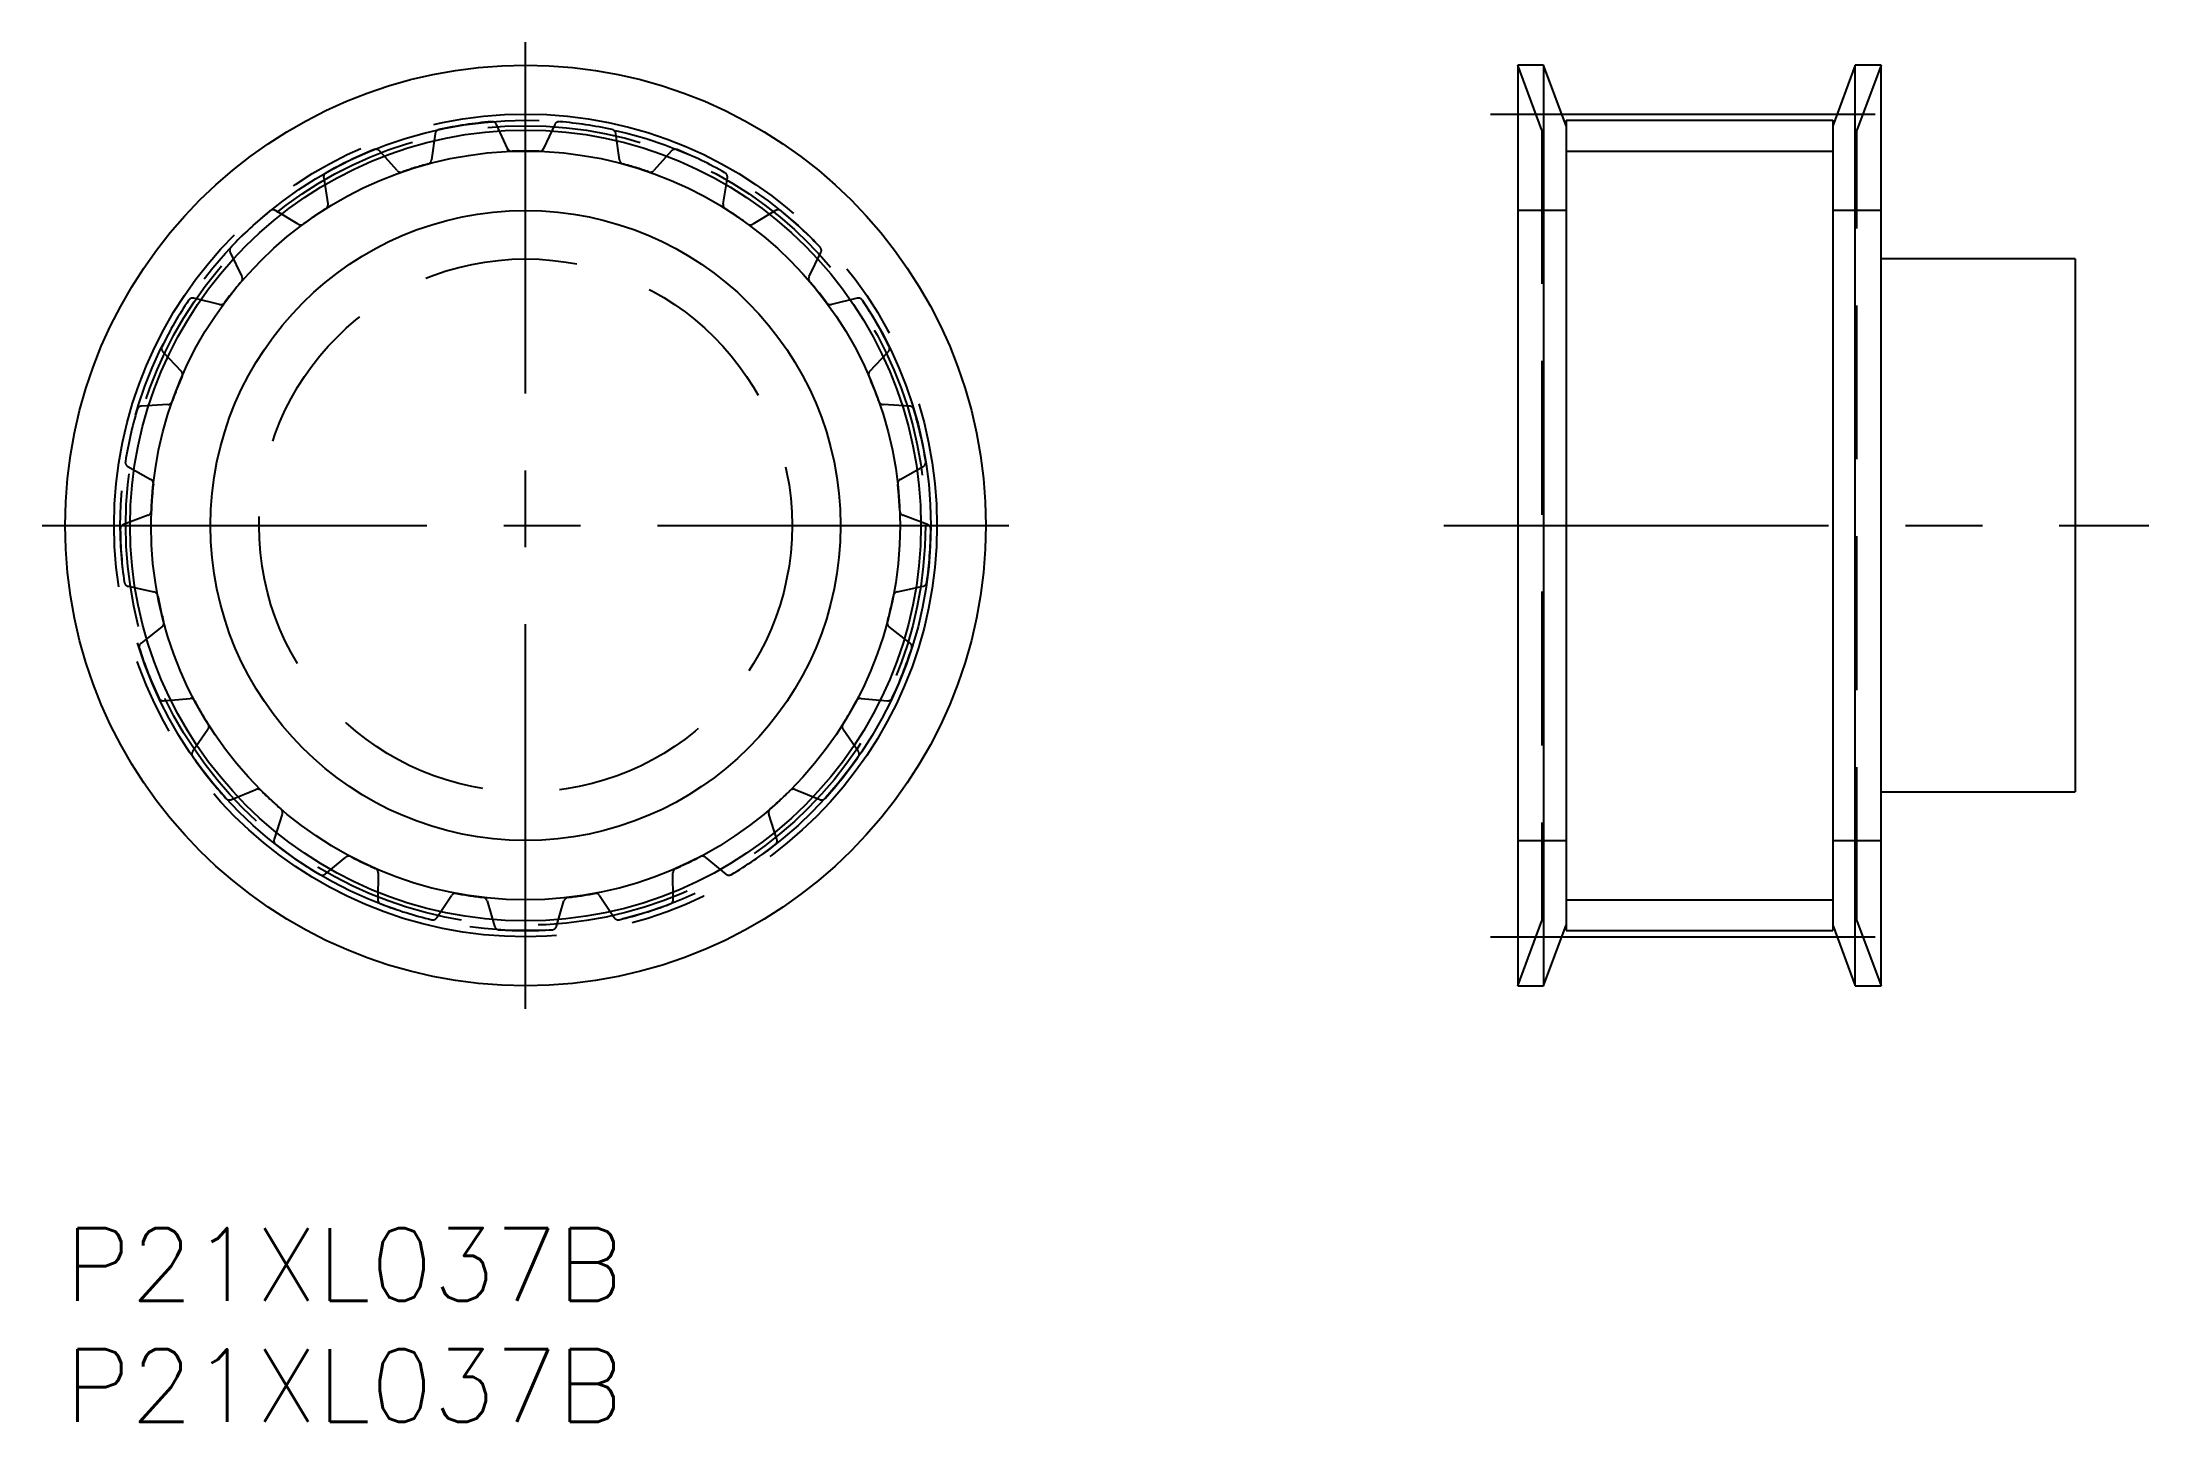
# Model space of a CAD drawing. Extents: x -1 to 86, y -8 to 48.9.
import ezdxf

# ---------------------------------------------------------------- set-up
doc = ezdxf.new("R2010")
doc.units = 0
doc.header["$LTSCALE"] = 0.5
for name, pattern in [('CENTER', [50.8, 31.75, -6.35, 6.35, -6.35]), ('DASHED', [19.05, 12.7, -6.35]), ('PHANTOM', [63.5, 31.75, -6.35, 6.35, -6.35, 6.35, -6.35])]:
    doc.linetypes.add(name, pattern=pattern)
for name, color, linetype in [('MSM_CENTER', 1, 'CENTER'), ('MSM_CONTINUOUS', 7, 'CONTINUOUS'), ('MSM_DASHED', 4, 'DASHED'), ('MSM_IMAGINARY', 6, 'PHANTOM'), ('MSM_NARROW', 5, 'CONTINUOUS'), ('MSM_PART_NUMBER', 7, 'CONTINUOUS')]:
    doc.layers.add(name, color=color, linetype=linetype)
doc.styles.get("Standard").update_dxf_attribs({"font": 'txt.shx', "height": 3, "bigfont": 'bigfont.shx'})

msp = doc.modelspace()

# ---------------------------------------------------------------- linework, layer by layer
at = {"layer": 'MSM_CENTER'}
for p, q in [((19, 9.05), (19, 48.95)), ((58.822, 45.98), (76.072, 45.98)), ((-0.95, 29), (38.95, 29)), ((56.899, 29), (85.994, 29)), ((58.822, 12.02), (76.072, 12.02))]:
    msp.add_line(p, q, dxfattribs=at)
msp.add_circle((19, 29), 16.98, dxfattribs=at)
at = {"layer": 'MSM_CONTINUOUS'}
for p, q in [((61.014, 48), (59.947, 48)), ((59.947, 48), (59.947, 10)), ((61.947, 45.5), (61.014, 48)), ((61.014, 48), (61.014, 10)), ((73.88, 48), (72.947, 45.5)), ((74.947, 48), (73.88, 48)), ((73.88, 10), (73.88, 48)), ((74.947, 10), (74.947, 48)), ((61.947, 45.725), (72.947, 45.725)), ((61.947, 45.725), (61.947, 12.275)), ((72.947, 45.725), (72.947, 12.275)), ((82.947, 40), (74.947, 40)), ((82.947, 40), (82.947, 18)), ((74.947, 18), (82.947, 18)), ((61.014, 10), (61.947, 12.5)), ((61.947, 12.275), (72.947, 12.275)), ((72.947, 12.5), (73.88, 10)), ((59.947, 10), (61.014, 10)), ((73.88, 10), (74.947, 10))]:
    msp.add_line(p, q, dxfattribs=at)
for radius in [19, 16.32, 13]:
    msp.add_circle((19, 29), radius, dxfattribs=at)
at = {"layer": 'MSM_DASHED'}
for p, q in [((60.947, 45.32), (59.947, 48)), ((74.947, 48), (73.947, 45.32)), ((18.259, 44.56), (17.797, 45.551)), ((20.203, 45.551), (19.741, 44.56)), ((60.947, 45.32), (60.947, 12.68)), ((73.947, 12.68), (73.947, 45.32)), ((13.705, 43.651), (12.971, 44.461)), ((15.271, 45.171), (15.122, 44.088)), ((22.878, 44.088), (22.729, 45.171)), ((25.029, 44.461), (24.295, 43.651)), ((10.671, 43.353), (10.847, 42.274)), ((27.153, 42.274), (27.329, 43.353)), ((9.622, 41.439), (8.682, 41.998)), ((29.318, 41.998), (28.378, 41.439)), ((61.947, 42), (59.947, 42)), ((74.947, 42), (72.947, 42)), ((6.81, 40.26), (7.297, 39.281)), ((30.703, 39.281), (31.19, 40.26)), ((6.372, 38.122), (5.309, 38.379)), ((32.691, 38.379), (31.628, 38.122)), ((4.032, 36.167), (4.786, 35.375)), ((33.214, 35.375), (33.968, 36.167)), ((4.244, 33.995), (3.153, 33.927)), ((34.847, 33.927), (33.756, 33.995)), ((2.585, 31.437), (3.538, 30.902)), ((34.462, 30.902), (35.415, 31.437)), ((3.428, 29.424), (2.405, 29.037)), ((35.595, 29.037), (34.572, 29.424)), ((2.596, 26.49), (3.665, 26.26)), ((34.335, 26.26), (35.404, 26.49)), ((3.995, 24.815), (3.131, 24.144)), ((34.869, 24.144), (34.005, 24.815)), ((4.064, 21.766), (5.154, 21.862)), ((32.846, 21.862), (33.936, 21.766)), ((5.895, 20.578), (5.268, 19.682)), ((32.732, 19.682), (32.105, 20.578)), ((6.86, 17.685), (7.873, 18.098)), ((30.127, 18.098), (31.14, 17.685)), ((8.96, 17.089), (8.624, 16.048)), ((29.376, 16.048), (29.04, 17.089)), ((59.947, 16), (61.947, 16)), ((72.947, 16), (74.947, 16)), ((10.734, 14.61), (11.581, 15.302)), ((26.419, 15.302), (27.266, 14.61)), ((12.916, 14.659), (12.903, 13.566)), ((25.097, 13.566), (25.084, 14.659)), ((15.343, 12.813), (15.948, 13.724)), ((17.414, 13.503), (17.723, 12.454)), ((20.277, 12.454), (20.586, 13.503)), ((22.052, 13.724), (22.657, 12.813)), ((59.947, 10), (60.947, 12.68)), ((73.947, 12.68), (74.947, 10))]:
    msp.add_line(p, q, dxfattribs=at)
for radius in [16.5, 11]:
    msp.add_circle((19, 29), radius, dxfattribs=at)
for centre, radius, start, end in [((15.469, 45.143), 0.2, 102.33648, 172.14286), ((19, 29), 16.725, 94.80638, 102.33648), ((17.615, 45.467), 0.2, 25, 94.80638), ((20.385, 45.467), 0.2, 85.19361, 155), ((19, 29), 16.725, 77.66352, 85.19362), ((22.531, 45.143), 0.2, 7.85714, 77.66352), ((19, 29), 16.725, 111.94924, 119.47933), ((12.823, 44.327), 0.2, 42.14286, 111.94924), ((18.44, 44.645), 0.2, 205, 272.04997), ((19, 29), 15.455, 87.95003, 92.04997), ((19.56, 44.645), 0.2, 267.9501, 335), ((25.177, 44.327), 0.2, 68.05076, 137.85714), ((19, 29), 16.725, 60.52067, 68.05076), ((10.868, 43.386), 0.2, 119.47933, 189.28571), ((13.853, 43.785), 0.2, 222.14286, 289.19285), ((19, 29), 15.455, 105.09289, 109.19283), ((14.924, 44.115), 0.2, 285.09296, 352.14286), ((23.076, 44.115), 0.2, 187.85714, 254.90711), ((19, 29), 15.455, 70.80717, 74.90711), ((24.147, 43.785), 0.2, 250.80711, 317.85714), ((27.132, 43.386), 0.2, 350.71429, 60.52067), ((19, 29), 16.725, 129.09209, 136.62219), ((8.58, 41.826), 0.2, 59.28571, 129.09209), ((19, 29), 15.455, 122.23574, 126.33568), ((10.65, 42.242), 0.2, 302.23581, 9.28571), ((27.35, 42.242), 0.2, 170.71429, 237.76425), ((19, 29), 15.455, 53.66432, 57.76425), ((29.42, 41.826), 0.2, 50.90791, 120.71429), ((19, 29), 16.725, 43.37781, 50.90791), ((9.724, 41.611), 0.2, 239.28571, 306.33566), ((28.276, 41.611), 0.2, 233.66439, 300.71429), ((6.989, 40.349), 0.2, 136.62219, 206.42857), ((31.011, 40.349), 0.2, 333.57143, 43.37781), ((7.117, 39.192), 0.2, 319.37867, 26.42857), ((30.883, 39.192), 0.2, 153.57143, 220.62139), ((19, 29), 16.725, 146.23495, 153.76505), ((5.262, 38.184), 0.2, 76.42857, 146.23495), ((19, 29), 15.455, 139.3786, 143.47854), ((19, 29), 15.455, 36.52146, 40.6214), ((32.738, 38.184), 0.2, 33.76504, 103.57143), ((19, 29), 16.725, 26.23495, 33.76505), ((6.419, 38.317), 0.2, 256.42857, 323.47856), ((31.581, 38.317), 0.2, 216.52153, 283.57143), ((4.177, 36.305), 0.2, 153.76505, 223.57143), ((33.823, 36.305), 0.2, 316.42857, 26.23495), ((19, 29), 15.455, 156.52146, 160.6214), ((4.641, 35.237), 0.2, 336.52153, 43.57143), ((33.359, 35.237), 0.2, 136.42857, 203.47853), ((19, 29), 15.455, 19.3786, 23.47854), ((3.166, 33.727), 0.2, 93.57143, 163.37781), ((4.232, 34.194), 0.2, 273.57143, 340.62138), ((33.768, 34.194), 0.2, 199.37867, 266.42857), ((34.834, 33.727), 0.2, 16.62219, 86.42857), ((19, 29), 16.725, 163.37781, 170.90791), ((19, 29), 16.725, 9.09209, 16.62219), ((2.683, 31.611), 0.2, 170.90791, 240.71429), ((35.317, 31.611), 0.2, 299.28571, 9.09209), ((3.441, 30.728), 0.2, 353.66439, 60.71429), ((19, 29), 15.455, 173.66432, 177.76425), ((34.559, 30.728), 0.2, 119.28571, 186.33567), ((19, 29), 15.455, 2.23575, 6.33568), ((3.357, 29.611), 0.2, 290.71429, 357.76423), ((34.643, 29.611), 0.2, 182.23568, 249.28571), ((2.476, 28.85), 0.2, 110.71429, 180.52067), ((19, 29), 16.725, 180.52067, 188.05076), ((19, 29), 16.725, 351.94924, 359.47933), ((35.524, 28.85), 0.2, 359.47933, 69.28571), ((2.638, 26.686), 0.2, 188.05076, 257.85714), ((3.623, 26.065), 0.2, 10.80724, 77.85714), ((19, 29), 15.455, 190.80717, 194.90711), ((19, 29), 15.455, 345.09289, 349.19283), ((34.377, 26.065), 0.2, 102.14286, 169.19281), ((35.362, 26.686), 0.2, 282.14286, 351.94924), ((3.872, 24.973), 0.2, 307.85714, 14.90709), ((34.128, 24.973), 0.2, 165.09282, 232.14286), ((3.254, 23.986), 0.2, 127.85714, 197.66352), ((19, 29), 16.725, 197.66352, 205.19362), ((19, 29), 16.725, 334.80638, 342.33648), ((34.746, 23.986), 0.2, 342.33648, 52.14286), ((4.047, 21.966), 0.2, 205.19362, 275), ((5.171, 21.662), 0.2, 27.9501, 95), ((19, 29), 15.455, 207.95003, 212.04997), ((19, 29), 15.455, 327.95003, 332.04997), ((32.829, 21.662), 0.2, 85, 152.04995), ((33.953, 21.966), 0.2, 265, 334.80638), ((5.731, 20.693), 0.2, 325, 32.04995), ((32.269, 20.693), 0.2, 147.94996, 215), ((5.432, 19.567), 0.2, 145, 214.80638), ((19, 29), 16.725, 214.80638, 222.33648), ((19, 29), 16.725, 317.66352, 325.19362), ((32.568, 19.567), 0.2, 325.19362, 35), ((6.785, 17.871), 0.2, 222.33648, 292.14286), ((7.948, 17.912), 0.2, 45.09296, 112.14286), ((19, 29), 15.455, 225.09289, 229.19283), ((19, 29), 15.455, 310.80717, 314.90711), ((30.052, 17.912), 0.2, 67.85714, 134.9071), ((31.215, 17.871), 0.2, 247.85714, 317.66352), ((8.769, 17.151), 0.2, 342.14286, 49.19281), ((29.231, 17.151), 0.2, 130.80711, 197.85714), ((8.815, 15.987), 0.2, 162.14286, 231.94924), ((19, 29), 16.725, 231.94924, 239.47933), ((19, 29), 16.725, 300.52067, 308.05076), ((29.185, 15.987), 0.2, 308.05076, 17.85714), ((11.707, 15.147), 0.2, 62.23581, 129.28571), ((19, 29), 15.455, 242.23574, 246.33568), ((12.716, 14.661), 0.2, 359.28571, 66.33567), ((25.284, 14.661), 0.2, 113.66425, 180.71429), ((19, 29), 15.455, 293.66432, 297.76425), ((26.293, 15.147), 0.2, 50.71429, 117.76424), ((10.608, 14.765), 0.2, 239.47933, 309.28571), ((27.392, 14.765), 0.2, 230.71429, 300.52067), ((13.103, 13.563), 0.2, 179.28571, 249.09209), ((19, 29), 16.725, 249.09209, 256.62219), ((16.114, 13.613), 0.2, 79.37853, 146.42857), ((19, 29), 15.455, 259.3786, 263.47854), ((17.222, 13.446), 0.2, 16.42857, 83.47852), ((20.778, 13.446), 0.2, 96.52139, 163.57143), ((19, 29), 15.455, 276.52146, 280.6214), ((21.886, 13.613), 0.2, 33.57143, 100.62138), ((19, 29), 16.725, 283.37781, 290.90791), ((24.897, 13.563), 0.2, 290.90791, 0.71429), ((15.177, 12.923), 0.2, 256.62219, 326.42857), ((17.915, 12.511), 0.2, 196.42857, 266.23495), ((19, 29), 16.725, 266.23495, 273.76505), ((20.085, 12.511), 0.2, 273.76505, 343.57143), ((22.823, 12.923), 0.2, 213.57143, 283.37781)]:
    msp.add_arc(centre, radius, start, end, dxfattribs=at)
at = {"layer": 'MSM_IMAGINARY'}
msp.add_circle((19, 29), 16.725, dxfattribs=at)
at = {"layer": 'MSM_NARROW'}
for p, q in [((18.315, 44.44), (18.259, 44.56)), ((19.685, 44.44), (19.741, 44.56)), ((61.947, 44.455), (72.947, 44.455)), ((61.947, 13.545), (72.947, 13.545))]:
    msp.add_line(p, q, dxfattribs=at)
msp.add_circle((19, 29), 15.455, dxfattribs=at)

# ---------------------------------------------------------------- texts
at = {"layer": 'MSM_PART_NUMBER'}
for p in [(0, -3), (0, -8)]:
    msp.add_text('P21XL037B', height=3, dxfattribs=at).set_placement(p)

doc.saveas('drawing.dxf')
